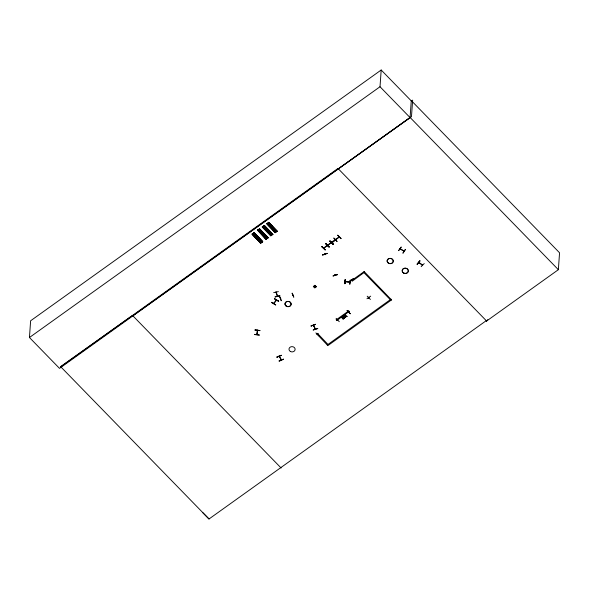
<?xml version="1.0" encoding="UTF-8"?>
<svg xmlns="http://www.w3.org/2000/svg" width="589" height="589" viewBox="0 0 589 589"><rect width="100%" height="100%" fill="white"/><g stroke="black" fill="none" stroke-linecap="round" stroke-linejoin="round"><path stroke-width="0.88" d="M279.076 356.367L281.24 359.894M313.407 325.047L315.498 329.141L315.152 328.574M486.551 321.064L558.365 269.688L559.55 252.784L411.277 100.564L410.084 117.609L59.511 368.375L29.45 337.512L30.621 320.784L381.186 70.01L411.255 100.874M252.202 233.958L260.566 243.176L252.195 234.039L254.22 232.721L262.746 241.659L260.559 243.176M253.071 234.864L254.956 233.546M253.645 235.467L255.53 234.15M254.514 236.38L256.399 235.063M255.28 237.183L257.165 235.865M256.149 238.089L258.034 236.771M267.502 238.258L259.256 229.121L268.142 237.801L265.956 239.318L257.599 230.1M258.468 231.006L260.353 229.688M259.042 231.61L260.927 230.292M259.484 228.782L259.241 229.136M259.904 232.603L261.796 231.197M260.677 233.325L262.561 232M254.463 334.353L259.337 334.972M261.545 234.231L263.43 232.913M259.94 330.672L255.066 329.995M263.239 227.59L265.124 226.272M263.813 228.282L265.705 226.875M270.977 235.733L262.208 226.964L264.255 225.454L272.906 234.4L264.262 225.366M256.811 334.559L257.408 330.436L257.054 334.559M256.988 334.64L257.069 333.978M257.341 330.9L257.422 330.193M257.592 330.215L257.511 330.922L257.607 330.304M264.682 229.106L266.567 227.781M265.455 229.909L267.34 228.591M266.788 223.525L267.281 223.349L275.755 232.324M266.316 230.814L268.201 229.496M267.649 224.438L269.534 223.113M268.231 225.042L270.115 223.724M269.092 225.948L270.977 224.63M269.865 226.75L271.75 225.432M270.726 227.656L272.611 226.338M271.72 302.29L275.637 305.021M275.777 304.859L271.573 302.584M273.671 292.615L278.376 291.614M273.716 303.247L276.484 299.911M273.87 303.394L274.143 303.114M273.87 303.666L273.981 302.996M276.042 292.659L275.969 291.997M277.529 295.943L276.131 291.96M276.609 300.243L276.167 300.361M276.381 299.956L276.396 300.581M276.624 300L273.848 303.637M277.205 295.663L277.345 296.076M277.294 295.995L275.961 292.284M274.555 298.903L278.715 301.244L274.658 298.778M279.841 295.98L279.775 295.612L275.129 297.055M280.754 298.557L280.474 298.358M280.71 298.785L280.636 298.321M276.918 357.111L281.351 355.248L276.926 357.015M281.255 300.743L279.657 296.584L281.262 300.604M279.23 355.999L281.395 359.732M279.112 360.858L279.223 361.212L283.53 359.099M281.203 360.1L281.181 359.445M292.07 293.234L293.801 297.224L292.203 293.197M292.917 295.074L292.652 295.406L292.637 294.949M292.799 294.905L292.681 295.391M311.088 326.034L315.527 324.296M316.396 286.799L314.806 287.962L313.326 286.534L314.931 285.29L316.411 286.696M315.336 328.787L315.351 329.199L313.252 325.106M313.642 325.378L313.4 325.474M317.758 328.5L313.223 329.906M313.473 325.776L313.495 325.106M319.209 335.966L315.873 332.91M391.633 299.801L327.874 345.603L316.691 333.823M322.625 254.963L327.182 253.336L322.632 254.868M327.27 344.764L327.985 344.455L317.419 333.308M317.648 334.044L317.729 334.5L318.126 334.022M323.678 247.822L323.773 248.278L324.156 247.8M317.81 334.206L318.016 333.904M324.038 247.682L324.083 248.043M325.216 254.315L325.01 254.706L324.841 254.028M325.172 254.617L325.003 253.977M325.076 249.964L321.874 246.703L325.268 249.714M325.084 254.043L325.216 254.625M325.835 243.875L329.207 247.027L325.85 243.758M327.138 245.856L326.998 245.444L327.403 245.665M327.256 245.26L323.678 248.079M327.617 245.002L331.298 242.661M327.727 245.171L331.408 242.801L331.025 243.043M327.712 245.451L327.882 244.81M327.778 245.422L327.992 244.788M329.037 247.027L325.82 243.765M329.759 241.085C335.804 247.888 332.719 241.865 329.759 241.085L332.999 244.295M331.393 242.83L331.312 242.418M331.614 242.138L335.193 239.583M331.717 242.315L331.968 242.175M331.872 241.954C330.738 244.118 336.93 239.524 334.883 239.922M337.092 241.365L333.808 238.17M334.935 239.767L335.097 239.929M335.31 239.561L335.355 240.003L335.516 239.406M335.818 239.134L335.656 239.775L335.561 239.318M335.112 274.577L335.126 275.269L334.95 274.629M337.887 235.247L341.09 238.523L337.733 235.254M335.31 274.872L335.156 274.842M338.881 236.947L338.984 237.117M338.977 237.396L339.139 236.756M339.249 236.734L335.494 239.657M339.36 236.852L339.043 237.367M340.884 238.678L337.703 235.261M336.098 318.332L339.286 321.712M349.284 311.375L336.82 320.497L336.216 319.65M337.239 320.026L337.35 320.482L337.497 319.842M337.718 319.937L337.607 319.827M341.37 317.589L341.664 317.243L342.791 317.721L341.37 317.589L342.813 317.994L341.377 317.449M342.614 316.565L342.908 316.352L342.791 317.721M344.918 283.589L345.176 279.495L344.675 283.684M345.198 281.321L345.213 281.748L345.625 281.564M345.257 281.763L345.309 281.284M343.048 319.319L342.827 317.854M344.617 318.067L343.166 317.927L344.322 318.406C345.853 317.67 340.508 317.405 344.602 318.2M343.792 315.851L344.086 315.513L345.213 315.984L343.792 315.851L345.242 316.264L343.799 315.711M345.036 314.828L345.338 314.614L345.213 315.984M345.566 315.91C349.137 316.646 344.425 316.713 345.338 314.614M345.471 317.581L345.25 316.124M347.039 316.33L345.588 316.19L347.031 316.47M347.171 310.499L350.359 313.804L346.995 310.646M350.08 281.844L350.028 282.249L349.535 281.851M349.601 282.227L349.645 281.748M353.591 278.693L349.851 281.248M349.807 284.251L350.33 279.922L349.844 284.119M349.984 281.785L350.065 282.087M349.277 311.588L348.666 310.742M348.887 311.949L349.049 311.588L348.784 312.03M349.225 311.706L348.894 312.199L349.137 311.809M364.657 272.103L352.185 281.218L351.581 280.371M351.824 279.782L352.163 280.386M351.972 280.445L351.928 279.819M363.928 272.619L390.293 299.683M391.619 300.007L364.039 271.463M410.084 117.609L380.015 86.745L381.186 70.01M370.709 296.142L366.94 298.77M367.197 296.208L370.415 299.448M368.847 297.938L368.324 297.916M368.375 297.762L368.53 297.924M368.67 297.335L368.346 298.041M368.861 297.202L368.419 297.32M391.015 299.16L327.256 344.97M398.65 250.568L401.065 247.041M400.491 248.963L399.946 248.764M399.99 249.088L400.034 248.639M400.152 248.654L404.179 251.172M400.306 248.992L400.387 249.265M401.271 247.181L398.613 250.664M412.639 100.101L411.475 116.696L338.322 168.807M403.73 250.767L404.061 251.334L404.135 250.87M404.01 251.047L399.975 249.051M402.891 253.042L405.446 249.353L403.06 253.137M417.167 264.233L420.038 260.824L417.145 264.093M418.676 262.252L418.632 262.687M418.794 262.274L422.446 264.895M419.051 262.466L418.904 262.635M418.963 262.871L419.066 262.451M421.142 266.662L424.227 263.555M422.092 264.932L422.203 264.601M422.32 264.549L422.129 264.94M324.819 254.374L325.018 254.669M334.935 274.872L335.266 275.122M259.315 335.141L254.441 334.53M255.059 330.076L259.963 330.51L255.059 330.017M322.043 246.577L325.238 249.832M329.177 247.027L325.997 243.736M333.926 238.074L336.974 241.446M333.168 244.17L329.995 240.879L333.205 244.17M318.119 334.199L317.633 334.287M260.809 243.007L261.221 242.712L252.703 233.774L252.173 234.098M262.62 241.704L262.083 242.123L253.719 232.986L254.087 232.729L262.716 241.696M253.587 233.178L262.238 241.969M257.437 230.38L259.616 228.863L268.128 237.816L259.572 228.9M257.849 230.093L266.368 239.031L257.813 230.122M262.62 226.684L271.382 235.453L262.871 226.5L262.363 226.809M263.762 225.904L272.538 234.658L272.913 234.385L264.233 225.513L263.865 225.771L272.251 234.849L263.776 225.881M277.176 231.227L275.137 232.743L266.618 223.805L268.532 222.487M268.555 222.473L277.073 231.411L268.142 222.752L276.668 231.691L277.323 231.234L268.761 222.333M267.141 223.349L275.792 232.294L275.291 232.589L266.905 223.614M345.183 281.564L350.013 282.079M274.665 298.778L278.597 301.369M417.13 264.189L419.839 260.736M202.513 512.401L209.007 518.99L486.249 320.674L486.602 321.027L487.795 319.665M252.063 234.231L260.603 243.154M252.431 233.973L260.971 242.896M252.541 233.84L261.192 242.749L252.563 233.781M266.125 239.149L257.592 230.174L266.088 239.178L266.471 238.906M257.938 229.982L266.611 238.869L257.96 229.916M259.116 229.121L267.767 238.074L259.131 229.158M259.351 229.062L267.855 238.008M262.238 226.956L270.771 235.872M262.709 226.566L271.382 235.453M264.122 225.646L272.626 234.591M267.031 223.525L275.659 232.331M262.473 241.858L254.058 232.788L262.598 241.711M270.859 235.762L272.788 234.429M277.161 231.3L268.665 222.296L268.275 222.613L276.948 231.499M349.984 282.241L345.264 281.741M29.45 337.512L380.015 86.745M132.849 315.785L410.091 117.469L558.365 269.688M321.866 246.725L325.246 249.736M323.788 248.241L327.425 245.642M335.671 239.745L339.345 237.095M351.567 280.585L364.024 271.676M336.201 319.856L348.651 310.948M60.615 366.645L132.503 315.432L281.122 468.005M316.676 334.037L317.405 333.521M353.459 278.56L349.866 281.395M349.837 281.343L353.628 278.604M337.593 320.07L337.173 320.364L337.666 320.232M270.02 234.79L271.904 233.472M274.43 231.639L276.315 230.321M259.845 242.072L261.73 240.754M265.241 238.206L267.126 236.888M253.83 233.008L262.252 241.961M315.542 324.311L310.977 325.975L315.527 324.451M313.23 330.054L317.758 328.522M337.571 274.665L332.94 276.013L337.497 274.503M279.782 295.766L275.063 296.841M422.46 265.153L418.602 262.642M271.264 235.482L262.731 226.507M260.713 242.977L252.283 234.069M313.458 325.364L313.407 325.71M345.736 281.446L348.018 281.689M486.602 321.027L337.976 168.454L60.733 366.77L209.007 518.99M268.297 222.554L276.911 231.529M253.609 233.163L262.127 242.101M327.145 253.403L322.639 255.022M281.343 355.388L276.933 357.17M283.537 359.253L279.12 360.991M345.588 316.19L345.772 317.368M343.166 317.927L343.35 319.098M345.323 314.754L345.559 316.05M342.908 316.352L343.137 317.788M345.647 281.321L345.596 281.8L345.691 281.373M345.426 279.4L344.852 283.707L345.434 279.4M314.195 286.129L314.312 287.182L315.542 287.108L315.424 286.048L314.195 286.129M290.318 351.412A3.07 2.636 4 0 0 295.118 349.535A3.07 2.636 4 0 0 290.738 346.862A3.07 2.636 4 0 0 290.318 351.412M286.313 306.221A3.07 2.636 4 0 0 291.113 304.344A3.07 2.636 4 0 0 286.733 301.671A3.07 2.636 4 0 0 286.313 306.221M286.328 306.103A3.055 2.628 4 0 0 291.106 304.233A3.055 2.628 4 0 0 286.747 301.575A3.055 2.628 4 0 0 286.328 306.103M388.453 263.202A3.055 2.628 4 0 0 393.231 261.332A3.055 2.628 4 0 0 388.865 258.674A3.055 2.628 4 0 0 388.453 263.202M388.46 263.106A3.055 2.628 4 0 0 393.238 261.236A3.055 2.628 4 0 0 388.873 258.571A3.055 2.628 4 0 0 388.46 263.106M403.517 272.891A3.055 2.628 4 0 0 408.295 271.021A3.055 2.628 4 0 0 403.936 268.363A3.055 2.628 4 0 0 403.517 272.891M403.509 273.002A3.055 2.628 4 0 0 408.287 271.131A3.055 2.628 4 0 0 403.929 268.466A3.055 2.628 4 0 0 403.509 273.002"/></g></svg>
